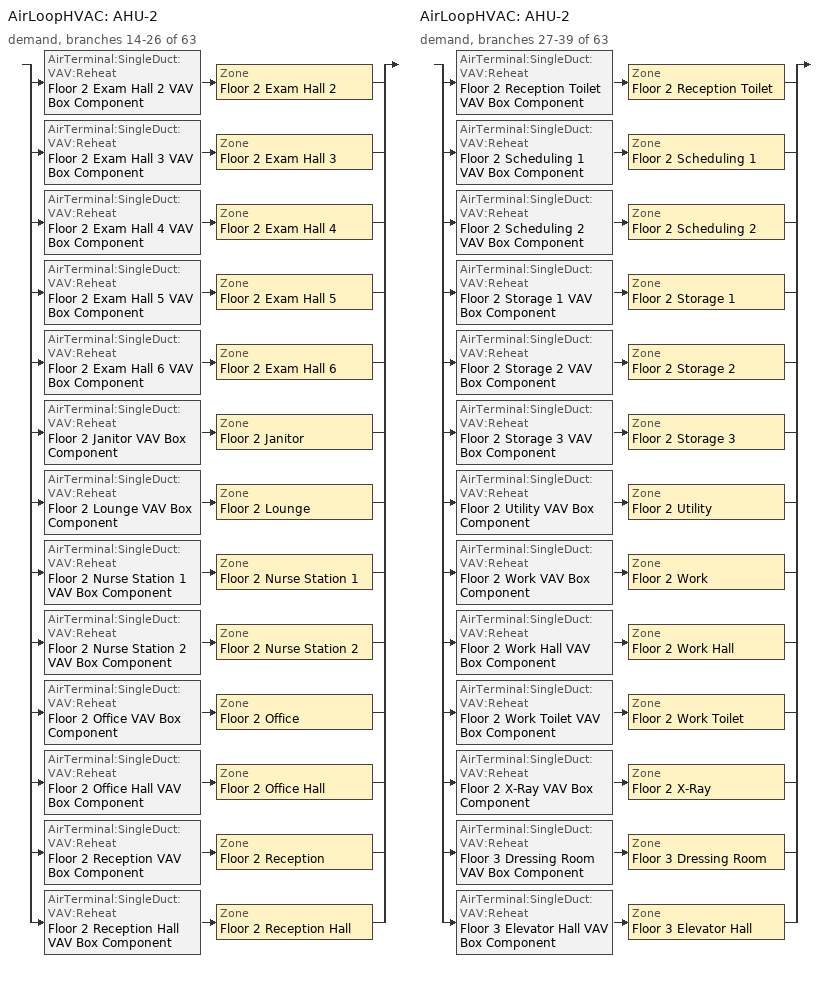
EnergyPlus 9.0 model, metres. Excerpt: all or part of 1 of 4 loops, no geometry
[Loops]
AirLoopHVAC 'AHU-2'
 demand, branches 14-26 of 63: split
  | AirTerminal:SingleDuct:VAV:Reheat 'Floor 2 Exam Hall 2 VAV Box Component' > Zone 'Floor 2 Exam Hall 2'
  | AirTerminal:SingleDuct:VAV:Reheat 'Floor 2 Exam Hall 3 VAV Box Component' > Zone 'Floor 2 Exam Hall 3'
  | AirTerminal:SingleDuct:VAV:Reheat 'Floor 2 Exam Hall 4 VAV Box Component' > Zone 'Floor 2 Exam Hall 4'
  | AirTerminal:SingleDuct:VAV:Reheat 'Floor 2 Exam Hall 5 VAV Box Component' > Zone 'Floor 2 Exam Hall 5'
  | AirTerminal:SingleDuct:VAV:Reheat 'Floor 2 Exam Hall 6 VAV Box Component' > Zone 'Floor 2 Exam Hall 6'
  | AirTerminal:SingleDuct:VAV:Reheat 'Floor 2 Janitor VAV Box Component' > Zone 'Floor 2 Janitor'
  | AirTerminal:SingleDuct:VAV:Reheat 'Floor 2 Lounge VAV Box Component' > Zone 'Floor 2 Lounge'
  | AirTerminal:SingleDuct:VAV:Reheat 'Floor 2 Nurse Station 1 VAV Box Component' > Zone 'Floor 2 Nurse Station 1'
  | AirTerminal:SingleDuct:VAV:Reheat 'Floor 2 Nurse Station 2 VAV Box Component' > Zone 'Floor 2 Nurse Station 2'
  | AirTerminal:SingleDuct:VAV:Reheat 'Floor 2 Office VAV Box Component' > Zone 'Floor 2 Office'
  | AirTerminal:SingleDuct:VAV:Reheat 'Floor 2 Office Hall VAV Box Component' > Zone 'Floor 2 Office Hall'
  | AirTerminal:SingleDuct:VAV:Reheat 'Floor 2 Reception VAV Box Component' > Zone 'Floor 2 Reception'
  | AirTerminal:SingleDuct:VAV:Reheat 'Floor 2 Reception Hall VAV Box Component' > Zone 'Floor 2 Reception Hall'
AirLoopHVAC 'AHU-2'
 demand, branches 27-39 of 63: split
  | AirTerminal:SingleDuct:VAV:Reheat 'Floor 2 Reception Toilet VAV Box Component' > Zone 'Floor 2 Reception Toilet'
  | AirTerminal:SingleDuct:VAV:Reheat 'Floor 2 Scheduling 1 VAV Box Component' > Zone 'Floor 2 Scheduling 1'
  | AirTerminal:SingleDuct:VAV:Reheat 'Floor 2 Scheduling 2 VAV Box Component' > Zone 'Floor 2 Scheduling 2'
  | AirTerminal:SingleDuct:VAV:Reheat 'Floor 2 Storage 1 VAV Box Component' > Zone 'Floor 2 Storage 1'
  | AirTerminal:SingleDuct:VAV:Reheat 'Floor 2 Storage 2 VAV Box Component' > Zone 'Floor 2 Storage 2'
  | AirTerminal:SingleDuct:VAV:Reheat 'Floor 2 Storage 3 VAV Box Component' > Zone 'Floor 2 Storage 3'
  | AirTerminal:SingleDuct:VAV:Reheat 'Floor 2 Utility VAV Box Component' > Zone 'Floor 2 Utility'
  | AirTerminal:SingleDuct:VAV:Reheat 'Floor 2 Work VAV Box Component' > Zone 'Floor 2 Work'
  | AirTerminal:SingleDuct:VAV:Reheat 'Floor 2 Work Hall VAV Box Component' > Zone 'Floor 2 Work Hall'
  | AirTerminal:SingleDuct:VAV:Reheat 'Floor 2 Work Toilet VAV Box Component' > Zone 'Floor 2 Work Toilet'
  | AirTerminal:SingleDuct:VAV:Reheat 'Floor 2 X-Ray VAV Box Component' > Zone 'Floor 2 X-Ray'
  | AirTerminal:SingleDuct:VAV:Reheat 'Floor 3 Dressing Room VAV Box Component' > Zone 'Floor 3 Dressing Room'
  | AirTerminal:SingleDuct:VAV:Reheat 'Floor 3 Elevator Hall VAV Box Component' > Zone 'Floor 3 Elevator Hall'
[Sizing:Zone] Zone Cooling Design Supply Air Temperature Input Method=SupplyAirTemperature; Zone Cooling Design Supply Air Temperature {C}=12.8; Zone Heating Design Supply Air Temperature Input Method=SupplyAirTemperature; Zone Heating Design Supply Air Temperature {C}=40; Zone Cooling Design Supply Air Humidity Ratio {kgWater/kgDryAir}=0.007; Zone Heating Design Supply Air Humidity Ratio {kgWater/kgDryAir}=0.008; Cooling Minimum Air Flow Fraction=0; Heating Design Air Flow Method=DesignDay; Heating Design Air Flow Rate {m3/s}=0; Design Specification Zone Air Distribution Object=VAV_Zone_AirDistribution
Name | Design Specification Outdoor Air Object | Cooling Design Air Flow Method | Cooling Minimum Air Flow per Zone Floor Area {m3/s-m2}
Floor 2 Exam Hall 2 | SZ DSOA Floor 2 Exam Hall 2 | DesignDay
Floor 2 Exam Hall 3 | SZ DSOA Floor 2 Exam Hall 3 | DesignDay
Floor 2 Exam Hall 4 | SZ DSOA Floor 2 Exam Hall 4 | DesignDay
Floor 2 Exam Hall 5 | SZ DSOA Floor 2 Exam Hall 5 | DesignDay
Floor 2 Exam Hall 6 | SZ DSOA Floor 2 Exam Hall 6 | DesignDay
Floor 2 Janitor | SZ DSOA Floor 2 Janitor | DesignDay
Floor 2 Lounge | SZ DSOA Floor 2 Lounge | DesignDay
Floor 2 Nurse Station 1 | SZ DSOA Floor 2 Nurse Station 1 | DesignDay
Floor 2 Nurse Station 2 | SZ DSOA Floor 2 Nurse Station 2 | DesignDay
Floor 2 Office | SZ DSOA Floor 2 Office | DesignDay
Floor 2 Office Hall | SZ DSOA Floor 2 Office Hall | DesignDay
Floor 2 Reception | SZ DSOA Floor 2 Reception | DesignDay
Floor 2 Reception Hall | SZ DSOA Floor 2 Reception Hall | DesignDay
Floor 2 Reception Toilet | SZ DSOA Floor 2 Reception Toilet | DesignDayWithLimit | 0.00846614
Floor 2 Scheduling 1 | SZ DSOA Floor 2 Scheduling 1 | DesignDay
Floor 2 Scheduling 2 | SZ DSOA Floor 2 Scheduling 2 | DesignDay
Floor 2 Storage 1 | SZ DSOA Floor 2 Storage 1 | DesignDay
Floor 2 Storage 2 | SZ DSOA Floor 2 Storage 2 | DesignDay
Floor 2 Storage 3 | SZ DSOA Floor 2 Storage 3 | DesignDay
Floor 2 Utility | SZ DSOA Floor 2 Utility | DesignDay
Floor 2 Work | SZ DSOA Floor 2 Work | DesignDay
Floor 2 Work Hall | SZ DSOA Floor 2 Work Hall | DesignDay
Floor 2 Work Toilet | SZ DSOA Floor 2 Work Toilet | DesignDayWithLimit | 0.00846614
Floor 2 X-Ray | SZ DSOA Floor 2 X-Ray | DesignDayWithLimit | 0.0101594
Floor 3 Dressing Room | SZ DSOA Floor 3 Dressing Room | DesignDay
Floor 3 Elevator Hall | SZ DSOA Floor 3 Elevator Hall | DesignDay
[DesignSpecification:OutdoorAir] Outdoor Air Method=Flow/Area; Outdoor Air Flow per Person {m3/s-person}=0
Name | Outdoor Air Flow per Zone Floor Area {m3/s-m2}
SZ DSOA Floor 2 Exam Hall 2; SZ DSOA Floor 2 Exam Hall 3; SZ DSOA Floor 2 Exam Hall 4; SZ DSOA Floor 2 Exam Hall 5; SZ DSOA Floor 2 Exam Hall 6; SZ DSOA Floor 2 Office Hall; SZ DSOA Floor 2 Reception Hall; SZ DSOA Floor 2 Work Hall; SZ DSOA Floor 3 Elevator Hall | 0.000304781
SZ DSOA Floor 2 Janitor; SZ DSOA Floor 2 Storage 1; SZ DSOA Floor 2 Storage 2; SZ DSOA Floor 2 Storage 3; SZ DSOA Floor 2 Utility | 0.000609562
SZ DSOA Floor 2 Lounge | 0.000685757
SZ DSOA Floor 2 Nurse Station 1; SZ DSOA Floor 2 Nurse Station 2 | 0.000812749
SZ DSOA Floor 2 Office; SZ DSOA Floor 2 Scheduling 1; SZ DSOA Floor 2 Scheduling 2; SZ DSOA Floor 2 Work; SZ DSOA Floor 3 Dressing Room | 0.000431773
SZ DSOA Floor 2 Reception | 0.00106673
SZ DSOA Floor 2 Reception Toilet; SZ DSOA Floor 2 Work Toilet | 0
SZ DSOA Floor 2 X-Ray | 0.00152391
[DesignSpecification:ZoneAirDistribution]
VAV_Zone_AirDistribution: Zone Air Distribution Effectiveness in Cooling Mode=1; Zone Air Distribution Effectiveness in Heating Mode=1; Minimum Zone Ventilation Efficiency=0.6
[ZoneControl:Thermostat] Control Type Schedule=Dual Zone Control Type Sched
Name | Zone or ZoneList | Control 1
Floor 2 Exam Hall 2 Thermostat | Floor 2 Exam Hall 2 | Floor 2 Exam Hall 2 DualSPSched
Floor 2 Exam Hall 3 Thermostat | Floor 2 Exam Hall 3 | Floor 2 Exam Hall 3 DualSPSched
Floor 2 Exam Hall 4 Thermostat | Floor 2 Exam Hall 4 | Floor 2 Exam Hall 4 DualSPSched
Floor 2 Exam Hall 5 Thermostat | Floor 2 Exam Hall 5 | Floor 2 Exam Hall 5 DualSPSched
Floor 2 Exam Hall 6 Thermostat | Floor 2 Exam Hall 6 | Floor 2 Exam Hall 6 DualSPSched
Floor 2 Janitor Thermostat | Floor 2 Janitor | Floor 2 Janitor DualSPSched
Floor 2 Lounge Thermostat | Floor 2 Lounge | Floor 2 Lounge DualSPSched
Floor 2 Nurse Station 1 Thermostat | Floor 2 Nurse Station 1 | Floor 2 Nurse Station 1 DualSPSched
Floor 2 Nurse Station 2 Thermostat | Floor 2 Nurse Station 2 | Floor 2 Nurse Station 2 DualSPSched
Floor 2 Office Thermostat | Floor 2 Office | Floor 2 Office DualSPSched
Floor 2 Office Hall Thermostat | Floor 2 Office Hall | Floor 2 Office Hall DualSPSched
Floor 2 Reception Thermostat | Floor 2 Reception | Floor 2 Reception DualSPSched
Floor 2 Reception Hall Thermostat | Floor 2 Reception Hall | Floor 2 Reception Hall DualSPSched
Floor 2 Reception Toilet Thermostat | Floor 2 Reception Toilet | Floor 2 Reception Toilet DualSPSched
Floor 2 Scheduling 1 Thermostat | Floor 2 Scheduling 1 | Floor 2 Scheduling 1 DualSPSched
Floor 2 Scheduling 2 Thermostat | Floor 2 Scheduling 2 | Floor 2 Scheduling 2 DualSPSched
Floor 2 Storage 1 Thermostat | Floor 2 Storage 1 | Floor 2 Storage 1 DualSPSched
Floor 2 Storage 2 Thermostat | Floor 2 Storage 2 | Floor 2 Storage 2 DualSPSched
Floor 2 Storage 3 Thermostat | Floor 2 Storage 3 | Floor 2 Storage 3 DualSPSched
Floor 2 Utility Thermostat | Floor 2 Utility | Floor 2 Utility DualSPSched
Floor 2 Work Thermostat | Floor 2 Work | Floor 2 Work DualSPSched
Floor 2 Work Hall Thermostat | Floor 2 Work Hall | Floor 2 Work Hall DualSPSched
Floor 2 Work Toilet Thermostat | Floor 2 Work Toilet | Floor 2 Work Toilet DualSPSched
Floor 2 X-Ray Thermostat | Floor 2 X-Ray | Floor 2 X-Ray DualSPSched
Floor 3 Dressing Room Thermostat | Floor 3 Dressing Room | Floor 3 Dressing Room DualSPSched
Floor 3 Elevator Hall Thermostat | Floor 3 Elevator Hall | Floor 3 Elevator Hall DualSPSched
[ThermostatSetpoint:DualSetpoint] Heating Setpoint Temperature Schedule=HTGSETP_SCH_YES_OPTIMUM; Cooling Setpoint Temperature Schedule=CLGSETP_SCH_YES_OPTIMUM
Floor 2 Exam Hall 2 DualSPSched; Floor 2 Exam Hall 3 DualSPSched; Floor 2 Exam Hall 4 DualSPSched; Floor 2 Exam Hall 5 DualSPSched; Floor 2 Exam Hall 6 DualSPSched; Floor 2 Janitor DualSPSched; Floor 2 Lounge DualSPSched; Floor 2 Nurse Station 1 DualSPSched; Floor 2 Nurse Station 2 DualSPSched; Floor 2 Office DualSPSched; Floor 2 Office Hall DualSPSched; Floor 2 Reception DualSPSched; Floor 2 Reception Hall DualSPSched; Floor 2 Reception Toilet DualSPSched; Floor 2 Scheduling 1 DualSPSched; Floor 2 Scheduling 2 DualSPSched; Floor 2 Storage 1 DualSPSched; Floor 2 Storage 2 DualSPSched; Floor 2 Storage 3 DualSPSched; Floor 2 Utility DualSPSched; Floor 2 Work DualSPSched; Floor 2 Work Hall DualSPSched; Floor 2 Work Toilet DualSPSched; Floor 2 X-Ray DualSPSched; Floor 3 Dressing Room DualSPSched; Floor 3 Elevator Hall DualSPSched
[AirTerminal:SingleDuct:VAV:Reheat] Availability Schedule=ALWAYS_ON; Maximum Air Flow Rate {m3/s}=AUTOSIZE; Zone Minimum Air Flow Input Method=Constant; Maximum Hot Water or Steam Flow Rate {m3/s}=AUTOSIZE; Minimum Hot Water or Steam Flow Rate {m3/s}=0; Convergence Tolerance=0.001; Damper Heating Action=reversewithlimits; Maximum Flow Fraction During Reheat=0.5; Maximum Reheat Air Temperature {C}=40
Name | Constant Minimum Air Flow Fraction | Reheat Coil
Floor 2 Exam Hall 2 VAV Box Component | 0.3 | Floor 2 Exam Hall 2 VAV Box Reheat Coil
Floor 2 Exam Hall 3 VAV Box Component | 0.3 | Floor 2 Exam Hall 3 VAV Box Reheat Coil
Floor 2 Exam Hall 4 VAV Box Component | 0.3 | Floor 2 Exam Hall 4 VAV Box Reheat Coil
Floor 2 Exam Hall 5 VAV Box Component | 0.3 | Floor 2 Exam Hall 5 VAV Box Reheat Coil
Floor 2 Exam Hall 6 VAV Box Component | 0.3 | Floor 2 Exam Hall 6 VAV Box Reheat Coil
Floor 2 Janitor VAV Box Component | 0.3 | Floor 2 Janitor VAV Box Reheat Coil
Floor 2 Lounge VAV Box Component | 0.3 | Floor 2 Lounge VAV Box Reheat Coil
Floor 2 Nurse Station 1 VAV Box Component | 0.341 | Floor 2 Nurse Station 1 VAV Box Reheat Coil
Floor 2 Nurse Station 2 VAV Box Component | 0.341 | Floor 2 Nurse Station 2 VAV Box Reheat Coil
Floor 2 Office VAV Box Component | 0.3 | Floor 2 Office VAV Box Reheat Coil
Floor 2 Office Hall VAV Box Component | 0.3 | Floor 2 Office Hall VAV Box Reheat Coil
Floor 2 Reception VAV Box Component | 0.32 | Floor 2 Reception VAV Box Reheat Coil
Floor 2 Reception Hall VAV Box Component | 0.3 | Floor 2 Reception Hall VAV Box Reheat Coil
Floor 2 Reception Toilet VAV Box Component | 1 | Floor 2 Reception Toilet VAV Box Reheat Coil
Floor 2 Scheduling 1 VAV Box Component | 0.3 | Floor 2 Scheduling 1 VAV Box Reheat Coil
Floor 2 Scheduling 2 VAV Box Component | 0.3 | Floor 2 Scheduling 2 VAV Box Reheat Coil
Floor 2 Storage 1 VAV Box Component | 0.329 | Floor 2 Storage 1 VAV Box Reheat Coil
Floor 2 Storage 2 VAV Box Component | 0.417 | Floor 2 Storage 2 VAV Box Reheat Coil
Floor 2 Storage 3 VAV Box Component | 0.382 | Floor 2 Storage 3 VAV Box Reheat Coil
Floor 2 Utility VAV Box Component | 0.3 | Floor 2 Utility VAV Box Reheat Coil
Floor 2 Work VAV Box Component | 0.3 | Floor 2 Work VAV Box Reheat Coil
Floor 2 Work Hall VAV Box Component | 0.3 | Floor 2 Work Hall VAV Box Reheat Coil
Floor 2 Work Toilet VAV Box Component | 1 | Floor 2 Work Toilet VAV Box Reheat Coil
Floor 2 X-Ray VAV Box Component | 0.3 | Floor 2 X-Ray VAV Box Reheat Coil
Floor 3 Dressing Room VAV Box Component | 0.3 | Floor 3 Dressing Room VAV Box Reheat Coil
Floor 3 Elevator Hall VAV Box Component | 0.3 | Floor 3 Elevator Hall VAV Box Reheat Coil
[Zone equipment]
Floor 2 Exam Hall 2: Floor 2 Exam Hall 2 VAV Box Component
Floor 2 Exam Hall 3: Floor 2 Exam Hall 3 VAV Box Component
Floor 2 Exam Hall 4: Floor 2 Exam Hall 4 VAV Box Component
Floor 2 Exam Hall 5: Floor 2 Exam Hall 5 VAV Box Component
Floor 2 Exam Hall 6: Floor 2 Exam Hall 6 VAV Box Component
Floor 2 Janitor: Floor 2 Janitor VAV Box Component
Floor 2 Lounge: Floor 2 Lounge VAV Box Component
Floor 2 Nurse Station 1: Floor 2 Nurse Station 1 VAV Box Component
Floor 2 Nurse Station 2: Floor 2 Nurse Station 2 VAV Box Component
Floor 2 Office: Floor 2 Office VAV Box Component
Floor 2 Office Hall: Floor 2 Office Hall VAV Box Component
Floor 2 Reception: Floor 2 Reception VAV Box Component
Floor 2 Reception Hall: Floor 2 Reception Hall VAV Box Component
Floor 2 Reception Toilet: Floor 2 Reception Toilet VAV Box Component, Floor 2 Reception Toilet Exhaust Fan
Floor 2 Scheduling 1: Floor 2 Scheduling 1 VAV Box Component
Floor 2 Scheduling 2: Floor 2 Scheduling 2 VAV Box Component
Floor 2 Storage 1: Floor 2 Storage 1 VAV Box Component
Floor 2 Storage 2: Floor 2 Storage 2 VAV Box Component
Floor 2 Storage 3: Floor 2 Storage 3 VAV Box Component
Floor 2 Utility: Floor 2 Utility VAV Box Component
Floor 2 Work: Floor 2 Work VAV Box Component
Floor 2 Work Hall: Floor 2 Work Hall VAV Box Component
Floor 2 Work Toilet: Floor 2 Work Toilet VAV Box Component, Floor 2 Work Toilet Exhaust Fan
Floor 2 X-Ray: Floor 2 X-Ray VAV Box Component, Floor 2 X-Ray Exhaust Fan
Floor 3 Dressing Room: Floor 3 Dressing Room VAV Box Component
Floor 3 Elevator Hall: Floor 3 Elevator Hall VAV Box Component
[Fan:ZoneExhaust] Availability Schedule=BLDG_OA_SCH; Balanced Exhaust Fraction Schedule=AHU_2 Balanced Exhaust Fraction Schedule
Name | Fan Total Efficiency | Pressure Rise {Pa} | Maximum Flow Rate {m3/s}
Floor 2 Reception Toilet Exhaust Fan | 0.31 | 249.1 | 0.0991028
Floor 2 Work Toilet Exhaust Fan | 0.31 | 249.1 | 0.0424726
Floor 2 X-Ray Exhaust Fan | 0.385 | 124.5 | 0.8495
[Coil:Heating:Electric] Availability Schedule=ALWAYS_ON; Efficiency=1; Nominal Capacity {W}=AUTOSIZE
Floor 2 Exam Hall 2 VAV Box Reheat Coil; Floor 2 Exam Hall 3 VAV Box Reheat Coil; Floor 2 Exam Hall 4 VAV Box Reheat Coil; Floor 2 Exam Hall 5 VAV Box Reheat Coil; Floor 2 Exam Hall 6 VAV Box Reheat Coil; Floor 2 Janitor VAV Box Reheat Coil; Floor 2 Lounge VAV Box Reheat Coil; Floor 2 Nurse Station 1 VAV Box Reheat Coil; Floor 2 Nurse Station 2 VAV Box Reheat Coil; Floor 2 Office VAV Box Reheat Coil; Floor 2 Office Hall VAV Box Reheat Coil; Floor 2 Reception VAV Box Reheat Coil; Floor 2 Reception Hall VAV Box Reheat Coil; Floor 2 Reception Toilet VAV Box Reheat Coil; Floor 2 Scheduling 1 VAV Box Reheat Coil; Floor 2 Scheduling 2 VAV Box Reheat Coil; Floor 2 Storage 1 VAV Box Reheat Coil; Floor 2 Storage 2 VAV Box Reheat Coil; Floor 2 Storage 3 VAV Box Reheat Coil; Floor 2 Utility VAV Box Reheat Coil; Floor 2 Work VAV Box Reheat Coil; Floor 2 Work Hall VAV Box Reheat Coil; Floor 2 Work Toilet VAV Box Reheat Coil; Floor 2 X-Ray VAV Box Reheat Coil; Floor 3 Dressing Room VAV Box Reheat Coil; Floor 3 Elevator Hall VAV Box Reheat Coil
[Schedule:Compact]
ALWAYS_ON: Through: 12/31, For: AllDays, Until: 24:00, 1
Dual Zone Control Type Sched: Through: 12/31, For: AllDays, Until: 24:00, 4
HTGSETP_SCH_YES_OPTIMUM: Through: 12/31, For: Weekdays, Until: 05:00, 18.3, Until: 06:00, 19.4, Until: 07:00, 20, Until: 18:00, 21.1, Until: 24:00, 18.3, For: SummerDesignDay, Until: 05:00, 18.3, Until: 18:00, 21.1, Until: 24:00, 18.3, For: WinterDesignDay, Until: 07:00, 18.3, Until: 15:00, 21.1, Until: 24:00, 18.3, For: Saturdays, Until: 05:00, 18.3, Until: 06:00, 19.4, Until: 07:00, 20, Until: 15:00, 21.1, Until: 24:00, 18.3, For: Sunday Holidays AllOtherDays, Until: 24:00, 18.3
CLGSETP_SCH_YES_OPTIMUM: Through: 12/31, For: Weekdays, Until: 05:00, 25, Until: 06:00, 23.9, Until: 07:00, 23.3, Until: 18:00, 22.2, Until: 24:00, 25, For: SummerDesignDay, Until: 05:00, 25, Until: 18:00, 22.2, Until: 24:00, 25, For: WinterDesignDay, Until: 07:00, 25, Until: 15:00, 22.2, Until: 24:00, 25, For: Saturdays, Until: 05:00, 25, Until: 06:00, 23.9, Until: 07:00, 23.3, Until: 15:00, 22.2, Until: 24:00, 25, For: Sunday Holidays AllOtherDays, Until: 24:00, 25
BLDG_OA_SCH: Through: 12/31, For: Weekdays, Until: 06:00, 0, Until: 18:00, 1, Until: 24:00, 0, For: SummerDesignDay, Until: 06:00, 0, Until: 18:00, 1, Until: 24:00, 0, For: WinterDesignDay, Until: 06:00, 0, Until: 18:00, 1, Until: 24:00, 0, For: Saturday, Until: 06:00, 0, Until: 18:00, 1, Until: 24:00, 0, For: Sunday Holidays AllOtherDays, Until: 24:00, 0
AHU_2 Balanced Exhaust Fraction Schedule: Through: 12/31, For: Weekdays, Until: 06:00, 0, Until: 18:00, 0, Until: 24:00, 0, For: SummerDesignDay, Until: 06:00, 0, Until: 18:00, 0, Until: 24:00, 0, For: WinterDesignDay, Until: 06:00, 0, Until: 18:00, 0, Until: 24:00, 0, For: Saturday, Until: 06:00, 0, Until: 18:00, 0, Until: 24:00, 0, For: Sunday Holidays AllOtherDays, Until: 24:00, 0
